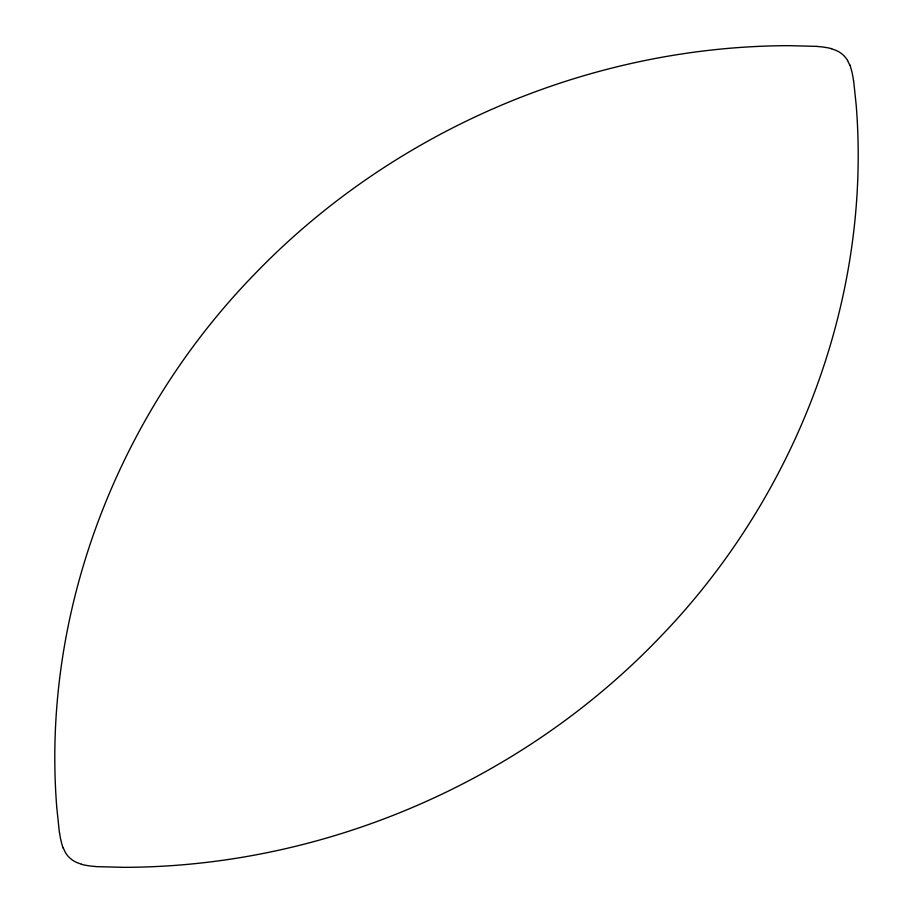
<?xml version="1.0" encoding="UTF-8"?>
<svg xmlns="http://www.w3.org/2000/svg" width="913" height="913" viewBox="0 0 913 913"><rect width="100%" height="100%" fill="white"/><g stroke="black" fill="none" stroke-linecap="round" stroke-linejoin="round"><path stroke-width="1.37" d="M816.987 46.38L789.037 45.661C589.159 46.084 391.563 131.164 253.346 275.452C117.868 415.244 41.302 612.475 56.766 807.457L59.402 832.576M96.013 866.62L123.974 867.339C323.841 866.916 521.449 781.825 659.654 637.548C795.132 497.756 871.71 300.525 856.234 105.543L853.609 80.424M831.526 48.777L836.376 50.535A26.066 24.936 -18.4 0 1 847.595 60.441M81.474 864.223L76.635 862.465A26.066 24.936 -18.4 0 1 65.405 852.559L63.282 848.006M847.538 60.475L849.729 64.994M816.987 46.472A80.584 77.069 -18.4 0 1 831.572 48.64M849.889 64.937A84.236 80.549 -18.4 0 1 853.461 80.435M96.025 866.528A80.584 77.069 -18.4 0 1 81.44 864.36M63.111 848.063A84.236 80.549 -18.4 0 1 59.539 832.565"/></g></svg>
